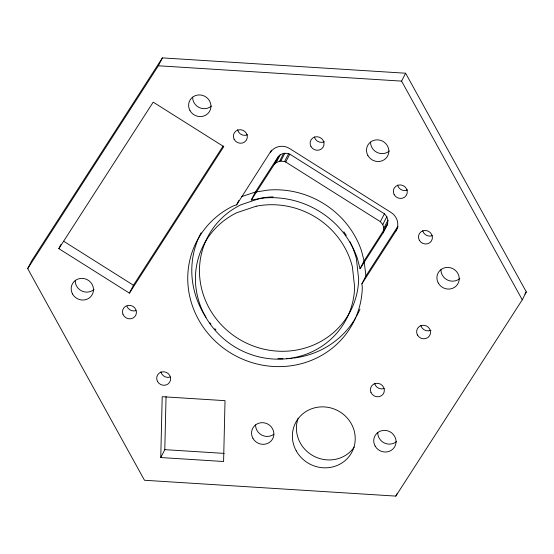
<?xml version="1.0" encoding="UTF-8"?>
<svg xmlns="http://www.w3.org/2000/svg" width="554" height="554" viewBox="0 0 554 554"><rect width="100%" height="100%" fill="white"/><g stroke="black" fill="none" stroke-linecap="round" stroke-linejoin="round"><path stroke-width="0.83" d="M160.757 457.542L162.197 396.699L225.028 400.66L223.594 461.503L160.757 457.542L164.794 449.654L166.055 396.526M271.557 150.148L236.613 204.848L233.13 206.012A88.197 83.737 27.1 0 0 229.668 352.379A88.197 83.737 27.1 0 0 362.302 287.443L361.901 283.835L365.938 275.947L364.089 260.879L361.402 250.519A87.788 83.342 27.1 0 0 267.914 190.084L255.325 192.113L251.287 200.001L263.877 197.979A87.788 83.342 27.1 0 1 357.365 258.406L360.052 268.766L383.139 232.805L383.901 228.075L387.939 220.187L386.817 216.676L384.407 213.796L289.784 154.144C285.989 152.405 281.245 153.223 278.427 156.36L255.048 192.543L254.937 192.176L241.44 196.691M383.139 232.805L387.606 223.788L387.939 220.187M27.7 268.628L31.737 260.733L162.391 57.893L405.618 73.218L526.3 291.903L522.263 299.797L395.826 496.107L144.49 480.263L27.7 268.628L158.354 65.781L162.391 57.893M58.842 248.642L153.202 102.144L223.774 146.637L129.414 293.135L58.842 248.642L61.044 244.342M129.414 293.135L133.452 285.248L223.137 146M236.613 204.848L238.816 200.548M251.287 200.001L274.389 164.247L278.427 156.36M274.389 164.247L276.204 162.647L280.241 154.753M276.204 162.647L279.604 161.256L283.641 153.361M279.604 161.256L280.836 161.096L284.874 153.202M280.836 161.096L284.569 161.567L288.606 153.68M284.569 161.567L285.746 162.031L289.784 154.144M522.263 299.797L401.588 81.113L405.618 73.218M383.901 228.075L382.779 224.564L380.369 221.683L384.407 213.796M360.052 268.766L364.089 260.879L384.407 229.231M382.779 224.564L386.817 216.676M383.569 231.676L387.606 223.788M361.901 283.835L395.75 231.288L397.952 226.981M395.826 496.107L397.294 493.24M385.328 227.791L387.177 224.917M365.938 275.947L397.931 226.274M524.894 294.084L526.3 291.903M259.438 198.581L240.858 204.807A80.434 76.369 27.1 0 0 237.701 338.293A80.434 76.369 27.1 0 0 358.66 279.071L356.423 258.953A80.434 76.369 27.1 0 0 349.719 241.371M158.354 65.781L401.588 81.113M164.794 449.654L224.183 453.394M285.746 162.031L380.369 221.683M63.606 241.212L133.452 285.248M395.75 231.288A14.113 13.4 27.1 0 0 391.076 212.494L289.652 148.555A14.113 13.4 27.1 0 0 270.456 152.302M94.083 289.458A11.288 10.72 27.1 0 1 81.86 291.037A11.288 10.72 27.1 0 1 75.199 280.608M170.32 377.025A7.057 6.696 27.1 0 1 160.875 371.769M135.965 310.621A7.057 6.696 27.1 0 1 126.963 306.314M324.429 141.713A7.057 6.696 27.1 0 1 314.326 136.886M247.569 134.754A7.057 6.696 27.1 0 1 237.569 129.719M430.984 330.212A7.057 6.696 27.1 0 1 420.846 325.461M384.171 388.486A7.057 6.696 27.1 0 1 374.622 383.416M211.524 106.015A11.288 10.72 27.1 0 1 199.302 107.594A11.288 10.72 27.1 0 1 192.64 97.165M354.248 447.043A31.751 30.145 27.1 0 1 314.035 456.267A31.751 30.145 27.1 0 1 298.177 418.187M396.636 441.462A11.288 10.72 27.1 0 1 384.407 443.034A11.288 10.72 27.1 0 1 377.752 432.612M273.918 434.204A11.288 10.72 27.1 0 1 261.904 435.174A11.288 10.72 27.1 0 1 255.574 424.911M432.286 235.672A7.057 6.696 27.1 0 1 422.695 230.679M407.689 189.87A7.057 6.696 27.1 0 1 397.55 185.119M459.827 278.51A11.288 10.72 27.1 0 1 447.597 280.082A11.288 10.72 27.1 0 1 440.936 269.659M389.427 150.937A11.288 10.72 27.1 0 1 377.198 152.516A11.288 10.72 27.1 0 1 370.543 142.087M355.827 317.49A88.197 83.737 27.1 0 1 354.096 320.364M353.646 321.071A88.197 83.737 27.1 0 1 293.952 358.029M292.277 358.23A88.197 83.737 27.1 0 1 286.363 358.667M282.969 358.736A88.197 83.737 27.1 0 1 277.907 358.611M215.949 329.921A88.197 83.737 27.1 0 1 214.807 328.688M210.949 324.173A88.197 83.737 27.1 0 1 209.897 322.837M205.963 317.297A88.197 83.737 27.1 0 1 201.095 232.846M359.968 309.153A88.197 83.737 27.1 0 1 356.644 316.015M260.235 198.318A80.434 76.369 27.1 0 1 273.101 196.871M343.833 231.828A80.434 76.369 27.1 0 1 346.271 235.429M256.197 206.206L236.821 212.694A80.434 76.369 27.1 0 0 233.663 346.181A80.434 76.369 27.1 0 0 354.622 286.958L352.386 266.841A80.434 76.369 27.1 0 0 256.197 206.206M157.44 381.353A7.057 6.696 27.1 0 0 169.524 382.454A7.057 6.696 27.1 0 0 164.032 371.789A7.057 6.696 27.1 0 0 157.44 381.353M310.939 146.457A7.057 6.696 27.1 0 0 323.024 147.309A7.057 6.696 27.1 0 0 317.303 136.748A7.057 6.696 27.1 0 0 310.939 146.457M417.467 335.025A7.057 6.696 27.1 0 0 429.558 335.786A7.057 6.696 27.1 0 0 423.755 325.267A7.057 6.696 27.1 0 0 417.467 335.025M370.965 392.447A7.057 6.696 27.1 0 0 382.973 394.323A7.057 6.696 27.1 0 0 378.209 383.354A7.057 6.696 27.1 0 0 370.965 392.447M296.231 450.845A31.751 30.145 27.1 0 0 350.647 454.28A31.751 30.145 27.1 0 0 324.519 406.927A31.751 30.145 27.1 0 0 296.231 450.845M375.086 445.998A11.288 10.72 27.1 0 0 394.427 447.216A11.288 10.72 27.1 0 0 385.141 430.382A11.288 10.72 27.1 0 0 375.086 445.998M252.908 438.297A11.288 10.72 27.1 0 0 272.256 439.516A11.288 10.72 27.1 0 0 262.963 422.688A11.288 10.72 27.1 0 0 252.908 438.297M419.316 240.242A7.057 6.696 27.1 0 0 431.407 241.004A7.057 6.696 27.1 0 0 425.604 230.485A7.057 6.696 27.1 0 0 419.316 240.242M394.178 194.683A7.057 6.696 27.1 0 0 406.269 195.444A7.057 6.696 27.1 0 0 400.459 184.925A7.057 6.696 27.1 0 0 394.178 194.683M438.269 283.046A11.288 10.72 27.1 0 0 457.618 284.264A11.288 10.72 27.1 0 0 448.325 267.43A11.288 10.72 27.1 0 0 438.269 283.046M367.87 155.48A11.288 10.72 27.1 0 0 387.218 156.699A11.288 10.72 27.1 0 0 377.932 139.864A11.288 10.72 27.1 0 0 367.87 155.48M72.532 294.001A11.288 10.72 27.1 0 0 91.881 295.22A11.288 10.72 27.1 0 0 82.588 278.385A11.288 10.72 27.1 0 0 72.532 294.001M122.926 314.201A7.057 6.696 27.1 0 0 134.864 316.583A7.057 6.696 27.1 0 0 130.585 305.441A7.057 6.696 27.1 0 0 122.926 314.201M234.141 139.296A7.057 6.696 27.1 0 0 246.218 140.404A7.057 6.696 27.1 0 0 240.727 129.733A7.057 6.696 27.1 0 0 234.141 139.296M189.974 110.558A11.288 10.72 27.1 0 0 209.322 111.776A11.288 10.72 27.1 0 0 200.029 94.942A11.288 10.72 27.1 0 0 189.974 110.558"/></g></svg>
